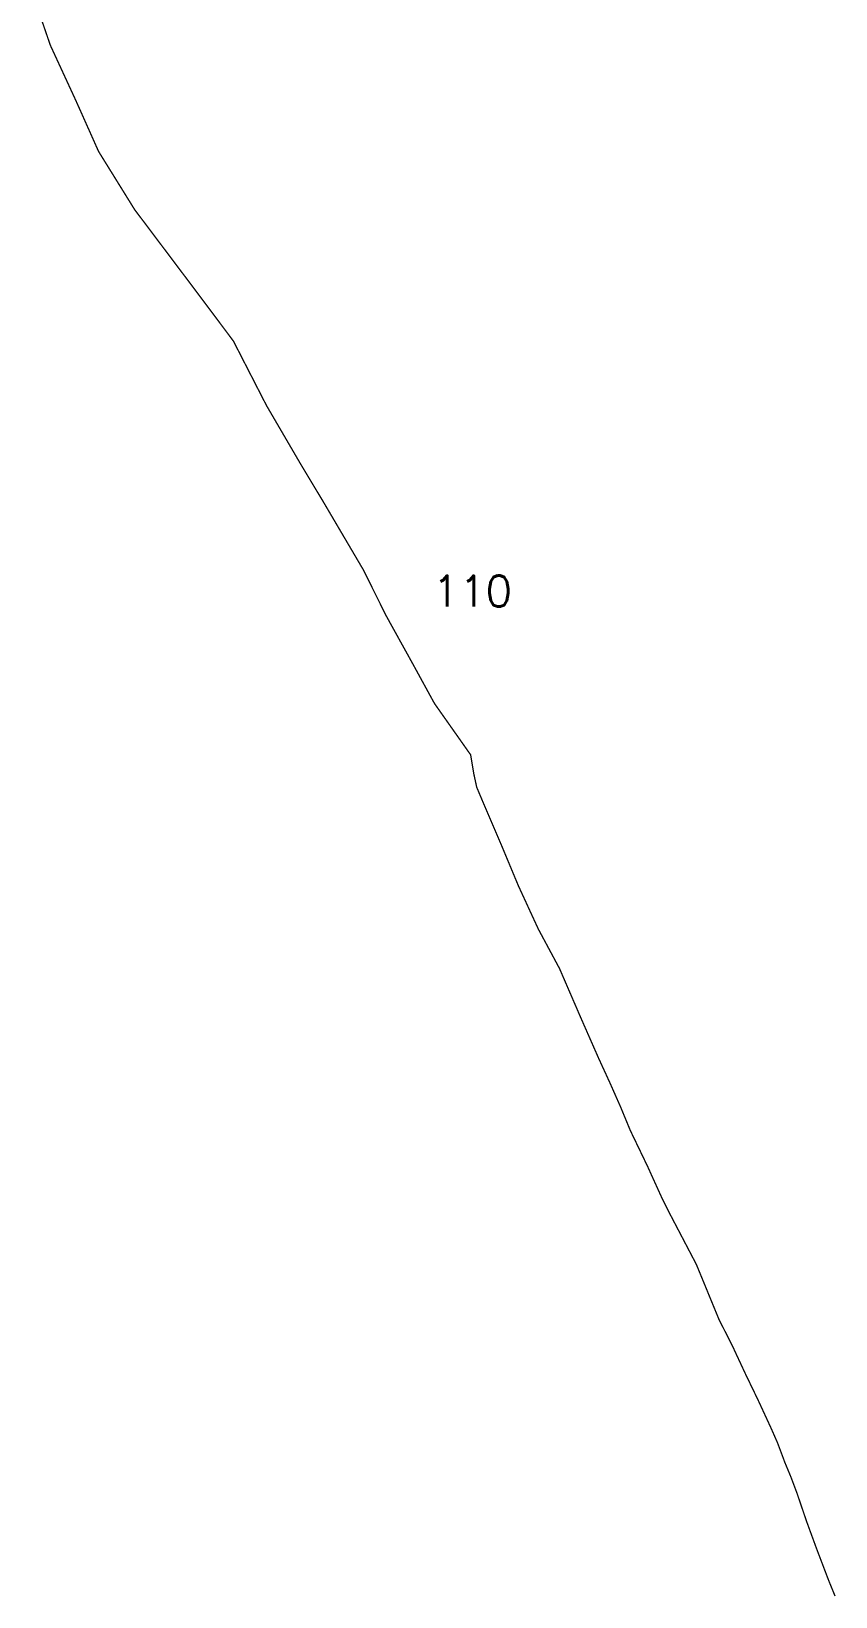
# Model space of a CAD drawing. Header units: metres. Extents: x 274575 to 279397, y 2057151 to 2064249.
# Drawn here: x 276907 to 278730, y 2057151 to 2060700 of the extents above; entities that cross this region are included whole.
import ezdxf

# ---------------------------------------------------------------- set-up
doc = ezdxf.new("R2010")
doc.units = ezdxf.units.M
doc.header["$MEASUREMENT"] = 0
doc.layers.add('NATURALLY PROTECTED', color=3, linetype='Continuous')
doc.styles.get("Standard").update_dxf_attribs({"font": 'simplex.shx'})

msp = doc.modelspace()

# ---------------------------------------------------------------- linework, layer by layer
at = {"layer": 'NATURALLY PROTECTED', "const_width": 3, "flags": 128}
msp.add_lwpolyline([(276908.2, 2060789.3), (276949.8, 2060668.2), (277007.8, 2060542.5), (277059.2, 2060427.3), (277141, 2060295.4), (277275.3, 2060117), (277364.7, 2059997.6), (277439.6, 2059851.6), (277515, 2059722.3), (277567.5, 2059634.8), (277658.5, 2059480.1), (277711.7, 2059373.4), (277771.4, 2059265.5), (277820.5, 2059175.8), (277902.4, 2059059.5), (277909.8, 2059015.6), (277916.2, 2058986), (277931, 2058950.8), (277970.7, 2058858.3), (278010.5, 2058762.9), (278055.7, 2058664.7), (278103.9, 2058574.9), (278151.5, 2058464.8), (278192.3, 2058372), (278217.6, 2058316.9), (278242.1, 2058261.6), (278264.5, 2058207.4), (278303.1, 2058127.2), (278336.1, 2058054.4), (278355.7, 2058015.5), (278414, 2057904.2), (278465.1, 2057779.9), (278496.9, 2057716.9), (278524.9, 2057656.7), (278553.7, 2057597.1), (278583.1, 2057533.5), (278598.2, 2057499.2), (278614.6, 2057455.2), (278628.8, 2057421.1), (278642.2, 2057385.3), (278663.7, 2057322), (278686.6, 2057259.4), (278714, 2057187.4), (278728.4, 2057152.2)], dxfattribs=at)

# ---------------------------------------------------------------- texts
at = {"insert": (277816.5, 2059465.7), "char_height": 70, "attachment_point": 1}
msp.add_mtext_dynamic_manual_height_columns('110', width=95.172, gutter_width=1, heights=[0], dxfattribs=at)

doc.saveas('drawing.dxf')
